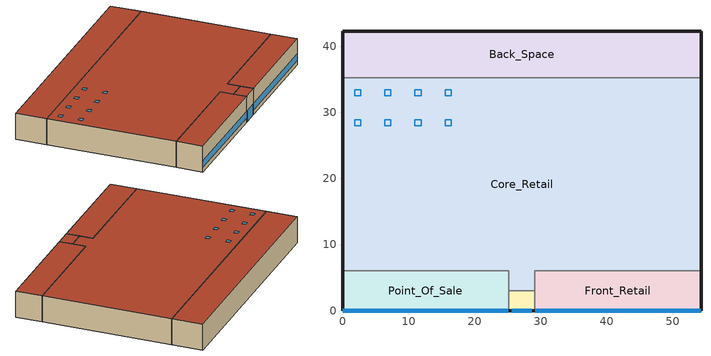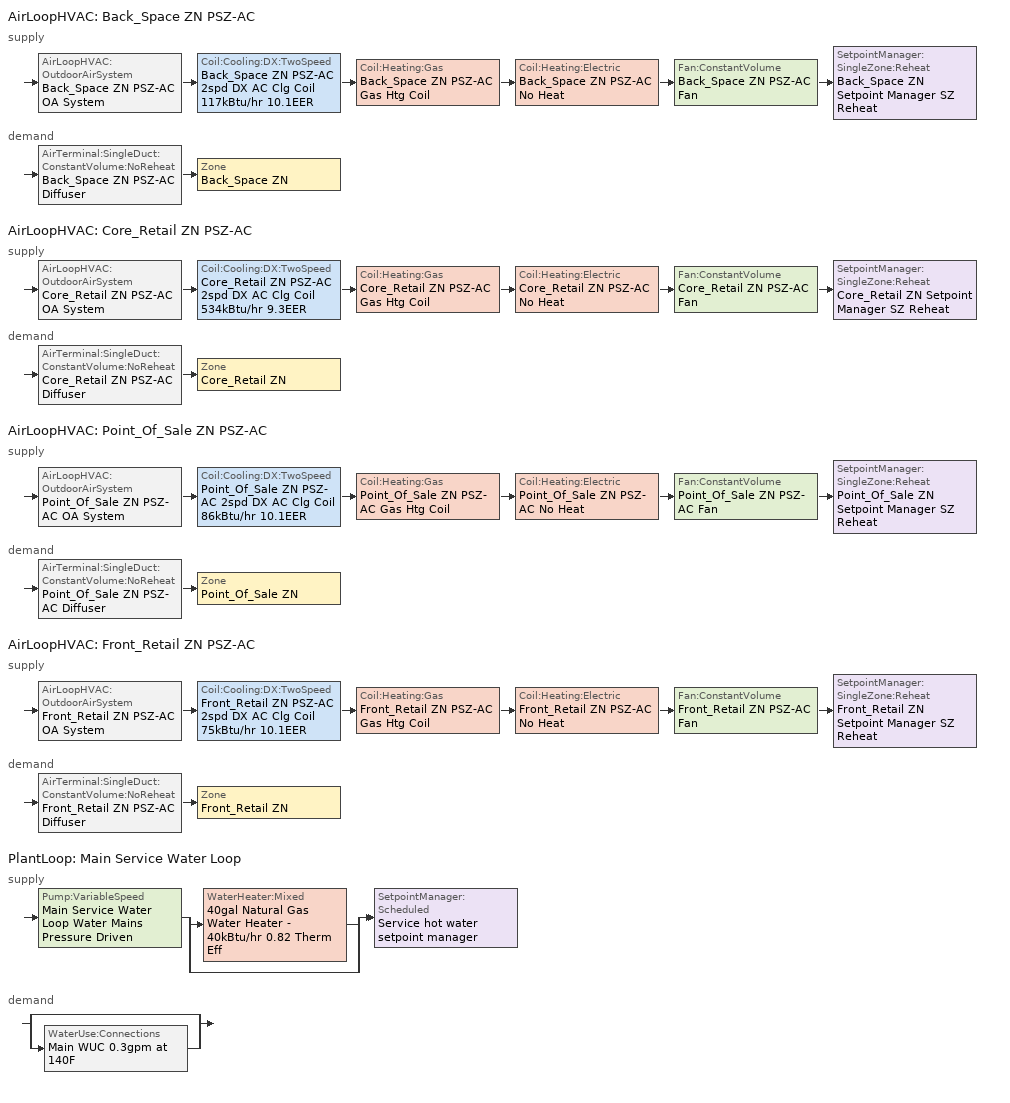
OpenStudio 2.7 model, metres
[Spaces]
Core_Retail
 floor ground: 54.27,35.27 54.27,6 29.14,6 29.14,3 25.14,3 25.14,6 0,6 0,35.27 z0
 wall outside: 0,35.27 0,6 / 54.27,6 54.27,35.27 z0:6.1
 wall to Front_Retail: 29.14,3 29.14,6 54.27,6 z0:6.1
 wall to Front_Entry: 25.14,3 29.14,3 z0:6.1
 wall to Point_Of_Sale: 0,6 25.14,6 25.14,3 z0:6.1
 wall to Back_Space: 54.27,35.27 0,35.27 z0:6.1
 roof outside: 29.14,3 29.14,6 54.27,6 54.27,35.27 0,35.27 0,6 25.14,6 25.14,3 z6.1
 skylight: 11.89,32.53 11.89,33.44 10.97,33.44 10.97,32.53 z6.1; 16.46,32.53 16.46,33.44 15.54,33.44 15.54,32.53 z6.1; 7.32,27.95 7.32,28.87 6.4,28.87 6.4,27.95 z6.1; 11.89,27.95 11.89,28.87 10.97,28.87 10.97,27.95 z6.1; 2.74,32.53 2.74,33.44 1.83,33.44 1.83,32.53 z6.1; 16.46,27.95 16.46,28.87 15.54,28.87 15.54,27.95 z6.1; 7.32,32.53 7.32,33.44 6.4,33.44 6.4,32.53 z6.1; 2.74,27.95 2.74,28.87 1.83,28.87 1.83,27.95 z6.1
Front_Retail
 floor ground: 54.27,6 54.27,0 29.14,0 29.14,6 z0
 wall outside: 29.14,0 54.27,0 54.27,6 z0:6.1
 wall to Front_Entry: 29.14,3 29.14,0 z0:6.1
 window: 29.19,0 54.22,0 z1.14:2.66
 roof outside: 54.27,0 54.27,6 29.14,6 29.14,0 z6.1
Back_Space
 floor ground: 54.27,42.27 54.27,35.27 0,35.27 0,42.27 z0
 wall outside: 54.27,35.27 54.27,42.27 0,42.27 0,35.27 z0:6.1
 roof outside: 54.27,35.27 54.27,42.27 0,42.27 0,35.27 z6.1
Front_Entry
 floor ground: 29.14,3 29.14,0 25.14,0 25.14,3 z0
 wall outside: 25.14,0 29.14,0 z0:6.1
 wall to Point_Of_Sale: 25.14,3 25.14,0 z0:6.1
 window: 25.64,0 28.64,0 z0.05:2.66
 roof outside: 29.14,0 29.14,3 25.14,3 25.14,0 z6.1
Point_Of_Sale
 floor ground: 25.14,6 25.14,0 0,0 0,6 z0
 wall outside: 0,6 0,0 25.14,0 z0:6.1
 window: 0.05,0 25.09,0 z1.14:2.66
 roof outside: 25.14,0 25.14,6 0,6 0,0 z6.1
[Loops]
AirLoopHVAC 'Back_Space ZN PSZ-AC'
 supply: AirLoopHVAC:OutdoorAirSystem 'Back_Space ZN PSZ-AC OA System' > Coil:Cooling:DX:TwoSpeed 'Back_Space ZN PSZ-AC 2spd DX AC Clg Coil 117kBtu/hr 10.1EER' > Coil:Heating:Gas 'Back_Space ZN PSZ-AC Gas Htg Coil' > Coil:Heating:Electric 'Back_Space ZN PSZ-AC No Heat' > Fan:ConstantVolume 'Back_Space ZN PSZ-AC Fan' > SetpointManager:SingleZone:Reheat 'Back_Space ZN Setpoint Manager SZ Reheat'
 demand: AirTerminal:SingleDuct:ConstantVolume:NoReheat 'Back_Space ZN PSZ-AC Diffuser' > Zone 'Back_Space ZN'
AirLoopHVAC 'Core_Retail ZN PSZ-AC'
 supply: AirLoopHVAC:OutdoorAirSystem 'Core_Retail ZN PSZ-AC OA System' > Coil:Cooling:DX:TwoSpeed 'Core_Retail ZN PSZ-AC 2spd DX AC Clg Coil 534kBtu/hr 9.3EER' > Coil:Heating:Gas 'Core_Retail ZN PSZ-AC Gas Htg Coil' > Coil:Heating:Electric 'Core_Retail ZN PSZ-AC No Heat' > Fan:ConstantVolume 'Core_Retail ZN PSZ-AC Fan' > SetpointManager:SingleZone:Reheat 'Core_Retail ZN Setpoint Manager SZ Reheat'
 demand: AirTerminal:SingleDuct:ConstantVolume:NoReheat 'Core_Retail ZN PSZ-AC Diffuser' > Zone 'Core_Retail ZN'
AirLoopHVAC 'Point_Of_Sale ZN PSZ-AC'
 supply: AirLoopHVAC:OutdoorAirSystem 'Point_Of_Sale ZN PSZ-AC OA System' > Coil:Cooling:DX:TwoSpeed 'Point_Of_Sale ZN PSZ-AC 2spd DX AC Clg Coil 86kBtu/hr 10.1EER' > Coil:Heating:Gas 'Point_Of_Sale ZN PSZ-AC Gas Htg Coil' > Coil:Heating:Electric 'Point_Of_Sale ZN PSZ-AC No Heat' > Fan:ConstantVolume 'Point_Of_Sale ZN PSZ-AC Fan' > SetpointManager:SingleZone:Reheat 'Point_Of_Sale ZN Setpoint Manager SZ Reheat'
 demand: AirTerminal:SingleDuct:ConstantVolume:NoReheat 'Point_Of_Sale ZN PSZ-AC Diffuser' > Zone 'Point_Of_Sale ZN'
AirLoopHVAC 'Front_Retail ZN PSZ-AC'
 supply: AirLoopHVAC:OutdoorAirSystem 'Front_Retail ZN PSZ-AC OA System' > Coil:Cooling:DX:TwoSpeed 'Front_Retail ZN PSZ-AC 2spd DX AC Clg Coil 75kBtu/hr 10.1EER' > Coil:Heating:Gas 'Front_Retail ZN PSZ-AC Gas Htg Coil' > Coil:Heating:Electric 'Front_Retail ZN PSZ-AC No Heat' > Fan:ConstantVolume 'Front_Retail ZN PSZ-AC Fan' > SetpointManager:SingleZone:Reheat 'Front_Retail ZN Setpoint Manager SZ Reheat'
 demand: AirTerminal:SingleDuct:ConstantVolume:NoReheat 'Front_Retail ZN PSZ-AC Diffuser' > Zone 'Front_Retail ZN'
PlantLoop 'Main Service Water Loop'
 supply: Pump:VariableSpeed 'Main Service Water Loop Water Mains Pressure Driven' > split
  | WaterHeater:Mixed '40gal Natural Gas Water Heater - 40kBtu/hr 0.82 Therm Eff'
  | bypass
  join > SetpointManager:Scheduled 'Service hot water setpoint manager'
 demand: split
  | bypass
  | WaterUse:Connections 'Main WUC 0.3gpm at 140F'
[Site]
New York-John F Kennedy Intl AP_NY_USA: Latitude {deg}=40.65; Longitude {deg}=-73.8; Time Zone {hr}=-5; Elevation {m}=5; Terrain=City
[Building]
-RetailStandalone-ASHRAE 169-2013-4A created: 2019-04-24 11:03:58 -0700: North Axis {deg}=0; Default Construction Set=90.1-2004 - Retail - ASHRAE 169-2013-4A; Standards Number of Stories=1; Standards Number of Above Ground Stories=1; Standards Building Type=RetailStandalone
[Site:WaterMainsTemperature]
Calculation Method=Correlation; Annual Average Outdoor Air Temperature {C}=12.4667; Maximum Difference In Monthly Average Outdoor Air Temperatures {deltaC}=25.2
[SizingPeriod:DesignDay] Barometric Pressure {Pa}=101241; Sky Clearness=0; Rain Indicator=0; Snow Indicator=0; Day of Month=21; Daylight Saving Time Indicator=0; Humidity Indicating Type=Wetbulb; Dry-Bulb Temperature Range Modifier Type=DefaultMultipliers
Name | Maximum Dry-Bulb Temperature {C} | Daily Dry-Bulb Temperature Range {deltaC} | Humidity Indicating Conditions at Maximum Dry-Bulb | Wind Speed {m/s} | Wind Direction {deg} | Month | Day Type | Solar Model Indicator | ASHRAE Taub | ASHRAE Taud
New.York-John.F.Kennedy.Intl.AP_NY_USA Ann Htg 99.6% Condns DB | -10.7 | 0 | -10.7 | 7.5 | 320 | 1 | WinterDesignDay | ASHRAEClearSky
New.York-John.F.Kennedy.Intl.AP_NY_USA Ann Clg .4% Condns DB=>MWB | 32.1 | 7.4 | 23.1 | 5.6 | 230 | 7 | SummerDesignDay | ASHRAETau | 0.541 | 1.8
[Site:GroundTemperature:BuildingSurface]
20.52, 20.46, 20.52, 20.6, 20.7, 23, 23.38, 23.47, 23.46, 21.15, 20.79, 20.63
[ClimateZones]
Climate Zone Institution Name 1=ASHRAE; Climate Zone Document Name 1=ANSI/ASHRAE Standard 169; Climate Zone Document Year 1=2006; Climate Zone Value 1=4A
[Material:NoMass] Thermal Absorptance=0.9; Solar Absorptance=0.7
Name | Roughness | Thermal Resistance {m2-K/W} | Visible Absorptance
CP02 CARPET PAD | VeryRough | 0.21648 | 0.8
Typical Insulation R-6.78 | Smooth | 1.19347 | 0.7
Typical Carpet Pad | Smooth | 0.21648 | 0.8
Typical Insulation R-4.23 | Smooth | 0.745657 | 0.7
Typical Insulation R-14.76 | Smooth | 2.59864 | 0.7
Typical Insulation R-0.58 | Smooth | 0.101875 | 0.7
Typical Insulation | Smooth | 0.0282222 | 0.7
[Material]
Name | Roughness | Thickness {m} | Conductivity {W/m-K} | Density {kg/m3} | Specific Heat {J/kg-K} | Thermal Absorptance | Solar Absorptance | Visible Absorptance
100mm Normalweight concrete floor | MediumSmooth | 0.1016 | 2.31 | 2322 | 832
G01 13mm gypsum board | Smooth | 0.0127 | 0.16 | 800 | 1090 | 0.9 | 0.7 | 0.5
4 in. Normalweight Concrete Floor | MediumRough | 0.1016 | 2.31 | 2322 | 832 | 0.9 | 0.7 | 0.7
1IN Stucco | Smooth | 0.0253 | 0.6918 | 1858 | 837 | 0.9 | 0.7 | 0.92
8IN CONCRETE HW RefBldg | Rough | 0.2032 | 1.311 | 2240 | 836.8 | 0.9 | 0.7 | 0.7
1/2IN Gypsum | Smooth | 0.0127 | 0.16 | 784.9 | 830 | 0.9 | 0.4 | 0.4
Roof Membrane | VeryRough | 0.0095 | 0.16 | 1121.29 | 1460 | 0.9 | 0.7 | 0.7
Metal Roof Surface; F08 Metal surface | Smooth | 0.0008 | 45.28 | 7824 | 500 | 0.9 | 0.7 | 0.7
6 in. Normalweight Concrete Floor | MediumRough | 0.1524 | 2.31 | 2322 | 832 | 0.9 | 0.7 | 0.7
8 in. Concrete Block Basement Wall | MediumRough | 0.2032 | 1.326 | 1842 | 912 | 0.9 | 0.7 | 0.7
G05 25mm wood | MediumSmooth | 0.0254 | 0.15 | 608 | 1630 | 0.9 | 0.5 | 0.5
Std Wood 6inch | MediumSmooth | 0.15 | 0.12 | 540 | 1210 | 0.9 | 0.7 | 0.7
[DefaultConstructionSet]
90.1-2004 - Retail - ASHRAE 169-2013-4A: Default Exterior Surface Constructions=Default Surface Constructions 1; Default Interior Surface Constructions=Default Surface Constructions 2; Default Ground Contact Surface Constructions=Default Surface Constructions 3; Default Exterior SubSurface Constructions=Default Sub Surface Constructions 1; Default Interior SubSurface Constructions=Default Sub Surface Constructions 2; Interior Partition Construction=Typical Interior Partition
[DefaultSurfaceConstructions]
Name | Floor Construction | Wall Construction | Roof Ceiling Construction
Default Surface Constructions 1 | Typical Insulated Exterior Mass Floor R-9.35 | Typical Insulated Exterior Mass Wall R-6.62 | Typical IEAD Roof R-15.87
Default Surface Constructions 2 | Typical Interior Floor | Typical Interior Wall | Typical Interior Ceiling
Default Surface Constructions 3 | Typical Insulated Carpeted 6in Slab Floor | Typical Insulated Basement Mass Wall
[Construction]
Typical Insulated Exterior Mass Floor R-9.35: Typical Insulation R-6.78, 4 in. Normalweight Concrete Floor, Typical Carpet Pad
Typical Insulated Exterior Mass Wall R-6.62: 1IN Stucco, 8IN CONCRETE HW RefBldg, Typical Insulation R-4.23, 1/2IN Gypsum
Typical IEAD Roof R-15.87: Roof Membrane, Typical Insulation R-14.76, Metal Roof Surface
Typical Interior Floor: 100mm Normalweight concrete floor, CP02 CARPET PAD
Typical Interior Wall: G01 13mm gypsum board, G01 13mm gypsum board
Typical Interior Ceiling: CP02 CARPET PAD, 100mm Normalweight concrete floor
Typical Insulated Carpeted 6in Slab Floor: 6 in. Normalweight Concrete Floor, Typical Carpet Pad
Typical Insulated Basement Mass Wall: 8 in. Concrete Block Basement Wall
U 0.57 SHGC 0.39 Dbl Ref-D Clr 6mm/6mm Air: REF D CLEAR 6MM, AIR 6MM, CLEAR 6MM
Typical Insulated Metal Door R-1.43: F08 Metal surface, Typical Insulation R-0.58
Typical Overhead Door: Typical Insulation
U 1.17 SHGC 0.49 Simple Glazing Skylight U-1.17 SHGC 0.39: U 1.17 SHGC 0.49 Simple Glazing U-1.17 SHGC 0.39
Typical Interior Window: Clear 3mm
Typical Interior Door; Typical Interior Partition: G05 25mm wood
InteriorFurnishings: Std Wood 6inch
[DefaultSubSurfaceConstructions]
Name | Fixed Window Construction | Operable Window Construction | Door Construction | Glass Door Construction | Overhead Door Construction | Skylight Construction | Tubular Daylight Dome Construction | Tubular Daylight Diffuser Construction
Default Sub Surface Constructions 1 | U 0.57 SHGC 0.39 Dbl Ref-D Clr 6mm/6mm Air | U 0.57 SHGC 0.39 Dbl Ref-D Clr 6mm/6mm Air | Typical Insulated Metal Door R-1.43 | U 0.57 SHGC 0.39 Dbl Ref-D Clr 6mm/6mm Air | Typical Overhead Door | U 1.17 SHGC 0.49 Simple Glazing Skylight U-1.17 SHGC 0.39 | Typical Interior Window | Typical Interior Window
Default Sub Surface Constructions 2 | Typical Interior Window | Typical Interior Window | Typical Interior Door
[WindowMaterial:Glazing] Optical Data Type=SpectralAverage; Infrared Transmittance at Normal Incidence=0; Front Side Infrared Hemispherical Emissivity=0.84; Conductivity {W/m-K}=0.9; Dirt Correction Factor for Solar and Visible Transmittance=1; Solar Diffusing=No
Name | Thickness {m} | Solar Transmittance at Normal Incidence | Front Side Solar Reflectance at Normal Incidence | Back Side Solar Reflectance at Normal Incidence | Visible Transmittance at Normal Incidence | Front Side Visible Reflectance at Normal Incidence | Back Side Visible Reflectance at Normal Incidence | Back Side Infrared Hemispherical Emissivity
REF D CLEAR 6MM | 0.006 | 0.429 | 0.308 | 0.379 | 0.334 | 0.453 | 0.505 | 0.82
CLEAR 6MM | 0.006 | 0.775 | 0.071 | 0.071 | 0.881 | 0.08 | 0.08 | 0.84
Clear 3mm | 0.003 | 0.837 | 0.075 | 0.075 | 0.898 | 0.081 | 0.081 | 0.84
[WindowMaterial:Gas]
AIR 6MM: Gas Type=Air; Thickness {m}=0.0063
[WindowMaterial:SimpleGlazingSystem]
U 1.17 SHGC 0.49 Simple Glazing U-1.17 SHGC 0.39: U-Factor {W/m2-K}=6.64357; Solar Heat Gain Coefficient=0.39; Visible Transmittance=0.38
[Space] Building Story=Building Story 1; Part of Total Floor Area=Yes
Name | Space Type | Thermal Zone
Core_Retail | Retail Retail | Core_Retail ZN
Point_Of_Sale | Retail Point_of_Sale | Point_Of_Sale ZN
Front_Retail | Retail Retail | Front_Retail ZN
Back_Space | Retail Back_Space | Back_Space ZN
Front_Entry | Retail Entry | Front_Entry ZN
[BuildingStory]
Building Story 1: Nominal Z Coordinate {m}=0
[SpaceType] Standards Building Type=Retail
Name | Default Schedule Set | Design Specification Outdoor Air Object | Standards Space Type
Retail Back_Space | Retail Back_Space Schedule Set | Retail Back_Space Ventilation | Back_Space
Retail Entry | Retail Entry Schedule Set | Retail Entry Ventilation | Entry
Retail Point_of_Sale | Retail Point_of_Sale Schedule Set | Retail Point_of_Sale Ventilation | Point_of_Sale
Retail Retail | Retail Retail Schedule Set | Retail Retail Ventilation | Retail
[People:Definition] Number of People Calculation Method=People/Area; People per Space Floor Area {person/m2}=0.161459; Fraction Radiant=0.3
Retail Back_Space People Definition; Retail Entry People Definition; Retail Point_of_Sale People Definition; Retail Retail People Definition
[People] Work Efficiency Schedule=Work Efficiency Schedule; Clothing Insulation Schedule=Clothing Schedule; Air Velocity Schedule=Air Velocity Schedule; Multiplier=1
Name | People Definition | Space or SpaceType
Retail Back_Space People | Retail Back_Space People Definition | Retail Back_Space
Retail Entry People | Retail Entry People Definition | Retail Entry
Retail Point_of_Sale People | Retail Point_of_Sale People Definition | Retail Point_of_Sale
Retail Retail People | Retail Retail People Definition | Retail Retail
[Lights:Definition] Design Level Calculation Method=Watts/Area; Fraction Radiant=0.7; Fraction Visible=0.2
Name | Watts per Space Floor Area {W/m2}
Retail Back_Space Lights Definition | 8.61113
Retail Entry Lights Definition | 13.9931
Retail Point_of_Sale Lights Definition; Retail Retail Lights Definition | 18.2986
[Lights] Fraction Replaceable=1
Name | Lights Definition | Space or SpaceType
Retail Back_Space Lights | Retail Back_Space Lights Definition | Retail Back_Space
Retail Entry Lights | Retail Entry Lights Definition | Retail Entry
Retail Point_of_Sale Lights | Retail Point_of_Sale Lights Definition | Retail Point_of_Sale
Retail Retail Lights | Retail Retail Lights Definition | Retail Retail
[ElectricEquipment:Definition] Design Level Calculation Method=Watts/Area; Fraction Radiant=0.5
Name | Watts per Space Floor Area {W/m2}
Retail Back_Space Elec Equip Definition | 8.07293
Retail Entry Elec Equip Definition; Retail Retail Elec Equip Definition | 3.22917
Retail Point_of_Sale Elec Equip Definition | 21.5278
[ElectricEquipment]
Name | Electric Equipment Definition | Space or SpaceType
Retail Back_Space Elec Equip | Retail Back_Space Elec Equip Definition | Retail Back_Space
Retail Entry Elec Equip | Retail Entry Elec Equip Definition | Retail Entry
Retail Point_of_Sale Elec Equip | Retail Point_of_Sale Elec Equip Definition | Retail Point_of_Sale
Retail Retail Elec Equip | Retail Retail Elec Equip Definition | Retail Retail
[DesignSpecification:OutdoorAir] Outdoor Air Method=Sum
Name | Outdoor Air Flow per Person {m3/s-person} | Outdoor Air Flow per Floor Area {m3/s-m2} | Outdoor Air Flow Rate {m3/s} | Outdoor Air Flow Air Changes per Hour {1/hr}
Retail Back_Space Ventilation | 0 | 0.000762 | 0 | 0
Retail Entry Ventilation |  | 0.001524
Retail Point_of_Sale Ventilation; Retail Retail Ventilation | 0 | 0.001524 | 0 | 0
[DefaultScheduleSet] Number of People Schedule=RetailStandalone BLDG_OCC_SCH; People Activity Level Schedule=RetailStandalone ACTIVITY_SCH; Electric Equipment Schedule=RetailStandalone BLDG_EQUIP_SCH; Infiltration Schedule=RetailStandalone INFIL_SCH_PNNL
Name | Lighting Schedule
Retail Back_Space Schedule Set | RetailStandalone BLDG_LIGHT_BACK_SCH
Retail Entry Schedule Set | RetailStandalone BLDG_LIGHT_ENTRY_SCH
Retail Point_of_Sale Schedule Set | RetailStandalone BLDG_LIGHT_FRONT_SCH
Retail Retail Schedule Set | RetailStandalone BLDG_LIGHT_SCH
[ThermostatSetpoint:DualSetpoint] Heating Setpoint Temperature Schedule=RetailStandalone HTGSETP_SCH_NO_OPTIMUM
Name | Cooling Setpoint Temperature Schedule
Retail Back_Space Thermostat 1; Retail Retail Thermostat 1; Retail Retail Thermostat 2; Retail Point_of_Sale Thermostat 1 | RetailStandalone CLGSETP_SCH_NO_SETBACK
Retail Entry Thermostat 1 | RetailStandalone FRONT_ENTRY_COOLING
[SpaceInfiltration:DesignFlowRate] Temperature Term Coefficient=0; Velocity Squared Term Coefficient=0
Name | Space or SpaceType | Schedule | Design Flow Rate Calculation Method | Flow per Exterior Surface Area {m3/s-m2} | Constant Term Coefficient | Velocity Term Coefficient | Design Flow Rate {m3/s}
Back_Space Infiltration | Back_Space | RetailStandalone INFIL_SCH_PNNL | Flow/ExteriorArea | 0.000535981 | 0 | 0.224
Core_Retail Infiltration | Core_Retail | RetailStandalone INFIL_SCH_PNNL | Flow/ExteriorArea | 0.000186919 | 0 | 0.224
Front_Entry Infiltration | Front_Entry | RetailStandalone INFIL_SCH_PNNL | Flow/ExteriorArea | 0.000687095 | 0 | 0.224
Front_Retail Infiltration | Front_Retail | RetailStandalone INFIL_SCH_PNNL | Flow/ExteriorArea | 0.000571294 | 0 | 0.224
Point_Of_Sale Infiltration | Point_Of_Sale | RetailStandalone INFIL_SCH_PNNL | Flow/ExteriorArea | 0.000571294 | 0 | 0.224
Entry door Infiltration | Front_Entry | RetailStandalone INFIL_Door_Opening_SCH | Flow/Space |  | 1 | 0 | 1.41867
[ThermalZone] Use Ideal Air Loads=No
Name | Thermostat
Back_Space ZN | Retail Back_Space Thermostat 1
Core_Retail ZN | Retail Retail Thermostat 1
Front_Entry ZN | Retail Entry Thermostat 1
Front_Retail ZN | Retail Retail Thermostat 2
Point_Of_Sale ZN | Retail Point_of_Sale Thermostat 1
[Sizing:Zone] Zone Cooling Design Supply Air Temperature Input Method=SupplyAirTemperature; Zone Cooling Design Supply Air Temperature Difference {deltaC}=11.11; Zone Heating Design Supply Air Temperature Input Method=SupplyAirTemperature; Zone Heating Design Supply Air Temperature {C}=50; Zone Heating Design Supply Air Temperature Difference {deltaC}=11.11; Zone Cooling Design Supply Air Humidity Ratio {kg-H2O/kg-air}=0.0085; Zone Heating Design Supply Air Humidity Ratio {kg-H2O/kg-air}=0.008; Cooling Design Air Flow Method=DesignDay; Heating Design Air Flow Method=DesignDay; Account for Dedicated Outdoor Air System=No; Dedicated Outdoor Air System Control Strategy=NeutralSupplyAir; Dedicated Outdoor Air Low Setpoint Temperature for Design {C}=autosize; Dedicated Outdoor Air High Setpoint Temperature for Design {C}=autosize
Name | Zone Cooling Design Supply Air Temperature {C}
Back_Space ZN; Core_Retail ZN; Front_Retail ZN; Point_Of_Sale ZN | 12.7778
Front_Entry ZN | 14
[Zone equipment]
Back_Space ZN: Back_Space ZN PSZ-AC Diffuser
Core_Retail ZN: Core_Retail ZN PSZ-AC Diffuser
Front_Entry ZN: Front_Entry ZN Unit Heater
Front_Retail ZN: Front_Retail ZN PSZ-AC Diffuser
Point_Of_Sale ZN: Point_Of_Sale ZN PSZ-AC Diffuser
[AirLoopHVAC] Availability Schedule=RetailStandalone HVACOperationSchd; Design Supply Air Flow Rate {m3/s}=AutoSize
Back_Space ZN PSZ-AC; Core_Retail ZN PSZ-AC; Point_Of_Sale ZN PSZ-AC; Front_Retail ZN PSZ-AC
[Sizing:System] Type of Load to Size On=Sensible; Design Outdoor Air Flow Rate {m3/s}=Autosize; Central Heating Maximum System Air Flow Ratio=1; Preheat Design Temperature {C}=7.22222; Preheat Design Humidity Ratio {kg-H2O/kg-Air}=0.008; Precool Design Temperature {C}=12.7778; Precool Design Humidity Ratio {kg-H2O/kg-Air}=0.008; Central Cooling Design Supply Air Temperature {C}=12.7778; Central Heating Design Supply Air Temperature {C}=50; Sizing Option=Coincident; 100% Outdoor Air in Cooling=No; 100% Outdoor Air in Heating=No; Central Cooling Design Supply Air Humidity Ratio {kg-H2O/kg-Air}=0.0085; Central Heating Design Supply Air Humidity Ratio {kg-H2O/kg-Air}=0.008; Cooling Design Air Flow Method=DesignDay; Cooling Design Air Flow Rate {m3/s}=0; Heating Design Air Flow Method=DesignDay; Heating Design Air Flow Rate {m3/s}=0; System Outdoor Air Method=ZoneSum; Zone Maximum Outdoor Air Fraction=1; Cooling Supply Air Flow Rate Per Floor Area {m3/s-m2}=0.00996765; Cooling Fraction of Autosized Cooling Supply Air Flow Rate=1; Cooling Supply Air Flow Rate Per Unit Cooling Capacity {m3/s-W}=3.94755e-05; Heating Supply Air Flow Rate Per Floor Area {m3/s-m2}=0.00996765; Heating Fraction of Autosized Heating Supply Air Flow Rate=1; Heating Fraction of Autosized Cooling Supply Air Flow Rate=1; Heating Supply Air Flow Rate Per Unit Heating Capacity {m3/s-W}=3.15882e-05; Cooling Design Capacity Method=CoolingDesignCapacity; Cooling Design Capacity {W}=autosize; Cooling Design Capacity Per Floor Area {W/m2}=234.7; Fraction of Autosized Cooling Design Capacity=1; Heating Design Capacity Method=HeatingDesignCapacity; Heating Design Capacity {W}=autosize; Heating Design Capacity Per Floor Area {W/m2}=157; Fraction of Autosized Heating Design Capacity=1; Central Cooling Capacity Control Method=OnOff
Back_Space ZN PSZ-AC; Core_Retail ZN PSZ-AC; Point_Of_Sale ZN PSZ-AC; Front_Retail ZN PSZ-AC
[SetpointManager:SingleZone:Reheat] Minimum Supply Air Temperature {C}=12.7778; Maximum Supply Air Temperature {C}=50
Name | Control Zone | Setpoint Node or NodeList
Back_Space ZN Setpoint Manager SZ Reheat | Back_Space ZN | Back_Space ZN PSZ-AC Supply Outlet Node
Core_Retail ZN Setpoint Manager SZ Reheat | Core_Retail ZN | Core_Retail ZN PSZ-AC Supply Outlet Node
Point_Of_Sale ZN Setpoint Manager SZ Reheat | Point_Of_Sale ZN | Point_Of_Sale ZN PSZ-AC Supply Outlet Node
Front_Retail ZN Setpoint Manager SZ Reheat | Front_Retail ZN | Front_Retail ZN PSZ-AC Supply Outlet Node
[Fan:ConstantVolume] Maximum Flow Rate {m3/s}=AutoSize; Motor In Airstream Fraction=1
Name | Availability Schedule | Fan Total Efficiency | Pressure Rise {Pa} | Motor Efficiency
Back_Space ZN PSZ-AC Fan | RetailStandalone HVACOperationSchd | 0.56875 | 622.722 | 0.875
Core_Retail ZN PSZ-AC Fan | RetailStandalone HVACOperationSchd | 0.5915 | 1110.94 | 0.91
Point_Of_Sale ZN PSZ-AC Fan; Front_Retail ZN PSZ-AC Fan | RetailStandalone HVACOperationSchd | 0.546 | 622.722 | 0.84
Front_Entry ZN UnitHeater Fan | RetailStandalone FrontEntry_FanSched | 0.56875 | 1110.54 | 0.875
[Coil:Heating:Gas] Gas Burner Efficiency=0.8; Nominal Capacity {W}=AutoSize; Parasitic Electric Load {W}=0; Parasitic Gas Load {W}=0
Name | Availability Schedule
Back_Space ZN PSZ-AC Gas Htg Coil; Core_Retail ZN PSZ-AC Gas Htg Coil; Point_Of_Sale ZN PSZ-AC Gas Htg Coil; Front_Retail ZN PSZ-AC Gas Htg Coil | Always On Discrete
Front_Entry ZN UnitHeater Gas Htg Coil | RetailStandalone FrontEntry_FanSched
[Coil:Heating:Electric] Availability Schedule=Always Off Discrete; Efficiency=1; Nominal Capacity {W}=0
Back_Space ZN PSZ-AC No Heat; Core_Retail ZN PSZ-AC No Heat; Point_Of_Sale ZN PSZ-AC No Heat; Front_Retail ZN PSZ-AC No Heat
[Coil:Cooling:DX:TwoSpeed] Availability Schedule=Always On Discrete; Rated High Speed Total Cooling Capacity {W}=Autosize; Rated High Speed Sensible Heat Ratio=Autosize; Rated High Speed Air Flow Rate {m3/s}=Autosize; Total Cooling Capacity Function of Temperature Curve=CoilClgDXQRatio_fTwbToadbSI; Total Cooling Capacity Function of Flow Fraction Curve=CoilClgDXSnglQRatio_fCFMRatio; Energy Input Ratio Function of Temperature Curve=CoilClgDXEIRRatio_fTwbToadbSI; Energy Input Ratio Function of Flow Fraction Curve=CoilClgDXSnglEIRRatio_fCFMRatio; Part Load Fraction Correlation Curve=CoilClgDXEIRRatio_fQFrac; Rated Low Speed Total Cooling Capacity {W}=Autosize; Rated Low Speed Sensible Heat Ratio=0.69; Low Speed Total Cooling Capacity Function of Temperature Curve=CoilClgDXQRatio_fTwbToadbSI; Low Speed Energy Input Ratio Function of Temperature Curve=CoilClgDXEIRRatio_fTwbToadbSI; Condenser Type=AirCooled; High Speed Evaporative Condenser Effectiveness=0; High Speed Evaporative Condenser Air Flow Rate {m3/s}=Autosize; High Speed Evaporative Condenser Pump Rated Power Consumption {W}=Autosize; Low Speed Evaporative Condenser Effectiveness=0; Low Speed Evaporative Condenser Air Flow Rate {m3/s}=Autosize; Low Speed Evaporative Condenser Pump Rated Power Consumption {W}=Autosize; Basin Heater Capacity {W/K}=10; Basin Heater Setpoint Temperature {C}=2
Name | Rated High Speed COP {W/W} | Rated Low Speed COP {W/W}
Back_Space ZN PSZ-AC 2spd DX AC Clg Coil 117kBtu/hr 10.1EER; Point_Of_Sale ZN PSZ-AC 2spd DX AC Clg Coil 86kBtu/hr 10.1EER; Front_Retail ZN PSZ-AC 2spd DX AC Clg Coil 75kBtu/hr 10.1EER | 3.49917 | 3.49917
Core_Retail ZN PSZ-AC 2spd DX AC Clg Coil 534kBtu/hr 9.3EER | 3.23281 | 3.23281
[Controller:OutdoorAir] Minimum Outdoor Air Flow Rate {m3/s}=autosize; Maximum Outdoor Air Flow Rate {m3/s}=Autosize; Economizer Control Type=NoEconomizer; Economizer Control Action Type=ModulateFlow; Economizer Maximum Limit Dry-Bulb Temperature {C}=28; Economizer Maximum Limit Enthalpy {J/kg}=64000; Lockout Type=LockoutWithCompressor; Minimum Limit Type=FixedMinimum; Minimum Outdoor Air Schedule=Always On Discrete; High Humidity Control=No; Heat Recovery Bypass Control Type=BypassWhenWithinEconomizerLimits
Name | Controller Mechanical Ventilation
Back_Space ZN PSZ-AC OA System Controller | Controller Mechanical Ventilation 1
Core_Retail ZN PSZ-AC OA System Controller | Controller Mechanical Ventilation 2
Point_Of_Sale ZN PSZ-AC OA System Controller | Controller Mechanical Ventilation 3
Front_Retail ZN PSZ-AC OA System Controller | Controller Mechanical Ventilation 4
[Controller:MechanicalVentilation] Availability Schedule=Always On Discrete; System Outdoor Air Method=ZoneSum
Controller Mechanical Ventilation 1; Controller Mechanical Ventilation 2; Controller Mechanical Ventilation 3; Controller Mechanical Ventilation 4
[AirLoopHVAC:OutdoorAirSystem]
Name | Controller
Back_Space ZN PSZ-AC OA System | Back_Space ZN PSZ-AC OA System Controller
Core_Retail ZN PSZ-AC OA System | Core_Retail ZN PSZ-AC OA System Controller
Point_Of_Sale ZN PSZ-AC OA System | Point_Of_Sale ZN PSZ-AC OA System Controller
Front_Retail ZN PSZ-AC OA System | Front_Retail ZN PSZ-AC OA System Controller
[AvailabilityManager:NightCycle] Control Type=CycleOnAny; Thermostat Tolerance {deltaC}=1; Cycling Run Time {s}=1800
Availability Manager Night Cycle 1; Availability Manager Night Cycle 2; Availability Manager Night Cycle 3; Availability Manager Night Cycle 4
[AirTerminal:SingleDuct:ConstantVolume:NoReheat] Availability Schedule=Always On Discrete; Maximum Air Flow Rate {m3/s}=AutoSize
Back_Space ZN PSZ-AC Diffuser; Core_Retail ZN PSZ-AC Diffuser; Point_Of_Sale ZN PSZ-AC Diffuser; Front_Retail ZN PSZ-AC Diffuser
[ZoneHVAC:UnitHeater]
Front_Entry ZN Unit Heater: Availability Schedule=RetailStandalone FrontEntry_FanSched; Supply Air Fan=Front_Entry ZN UnitHeater Fan; Maximum Supply Air Flow Rate {m3/s}=autosize; Fan Control Type=OnOff; Heating Coil=Front_Entry ZN UnitHeater Gas Htg Coil; Minimum Hot Water Flow Rate {m3/s}=0; Heating Convergence Tolerance=0.001
[InternalMass:Definition]
Internal Mass Definition 1: Construction=InteriorFurnishings; Design Level Calculation Method=SurfaceArea/Area; Surface Area per Space Floor Area=2
[InternalMass] Internal Mass Definition=Internal Mass Definition 1; Multiplier=1
Name | Space or SpaceType
Core_Retail Mass | Core_Retail
Back_Space Mass | Back_Space
Front_Retail Mass | Front_Retail
Point_Of_Sale Mass | Point_Of_Sale
[PlantLoop]
Main Service Water Loop: Glycol Concentration=0; Maximum Loop Temperature {C}=60; Minimum Loop Temperature {C}=10; Plant Loop Volume {m3}=Autocalculate; Load Distribution Scheme=Optimal
[Sizing:Plant]
Main Service Water Loop: Loop Type=Heating; Design Loop Exit Temperature {C}=60; Loop Design Temperature Difference {deltaC}=5; Sizing Option=NonCoincident; Zone Timesteps in Averaging Window=1; Coincident Sizing Factor Mode=None
[SetpointManager:Scheduled]
Service hot water setpoint manager: Control Variable=Temperature; Schedule=Service Water Loop Temp - 140F; Setpoint Node or NodeList=Main Service Water Loop Supply Outlet Node
[Pump:VariableSpeed]
Main Service Water Loop Water Mains Pressure Driven: Rated Pump Head {Pa}=0.001; Motor Efficiency=0.825; Pump Control Type=Continuous; Skin Loss Radiative Fraction=0.5; Design Power Sizing Method=PowerPerFlowPerPressure; Design Electric Power per Unit Flow Rate {W/(m3/s)}=348701.1; Design Shaft Power per Unit Flow Rate per Unit Head {W-s/m3-Pa}=1.28205; Design Minimum Flow Rate Fraction=0
[WaterHeater:Mixed]
40gal Natural Gas Water Heater - 40kBtu/hr 0.82 Therm Eff: Tank Volume {m3}=0.151416; Setpoint Temperature Schedule=Service Water Loop Temp - 140F; Deadband Temperature Difference {deltaC}=2; Maximum Temperature Limit {C}=60; Heater Control Type=Cycle; Heater Maximum Capacity {W}=11722.8; Heater Fuel Type=NaturalGas; Heater Thermal Efficiency=0.82; Off Cycle Parasitic Fuel Consumption Rate {W}=1862; Off Cycle Parasitic Fuel Type=NaturalGas; Off Cycle Parasitic Heat Fraction to Tank=0; On Cycle Parasitic Fuel Consumption Rate {W}=1862; On Cycle Parasitic Fuel Type=NaturalGas; On Cycle Parasitic Heat Fraction to Tank=0; Ambient Temperature Indicator=ThermalZone; Ambient Temperature Thermal Zone=Back_Space ZN; Off Cycle Loss Coefficient to Ambient Temperature {W/K}=5.47501; On Cycle Loss Coefficient to Ambient Temperature {W/K}=5.47501; Use Side Effectiveness=1; Source Side Effectiveness=1; Use Side Design Flow Rate {m3/s}=autosize; Source Side Design Flow Rate {m3/s}=autosize; Indirect Water Heating Recovery Time {hr}=1.5; Source Side Flow Control Mode=IndirectHeatPrimarySetpoint
[WaterUse:Connections]
Main WUC 0.3gpm at 140F: Water Use Equipment Name 1=Main Service Water Use 0.3gpm at 140F
[WaterUse:Equipment:Definition]
Main Service Water Use Def 0.3gpm: Peak Flow Rate {m3/s}=1.89271e-05; Target Temperature Schedule=Mixed Water At Faucet Temp - 140F; Sensible Fraction Schedule=Fraction Sensible - 0.2; Latent Fraction Schedule=Fraction Latent - 0.05
[WaterUse:Equipment]
Main Service Water Use 0.3gpm at 140F: Water Use Equipment Definition=Main Service Water Use Def 0.3gpm; Flow Rate Fraction Schedule=RetailStandalone BLDG_SWH_SCH
[Exterior:Lights:Definition]
Name | Design Level {W}
Occ Sensing Exterior Lights Def | 7322
NonDimming Exterior Lights Def | 0
[Exterior:Lights] Control Option=AstronomicalClock
Name | Exterior Lights Definition | Schedule
Occ Sensing Exterior Lights Def | Occ Sensing Exterior Lights Def | RetailStandalone Exterior_Lgt_ALWAYS_ON
NonDimming Exterior Lights Def | NonDimming Exterior Lights Def | RetailStandalone Exterior_lighting_schedule_a
[EnergyManagementSystem:Sensor]
OAT: Output Variable or Output Meter Index Key=Environment; Output Variable or Output Meter=Site Outdoor Air Drybulb Temperature
[EnergyManagementSystem:Actuator] Actuated Component Type=Schedule:Year; Actuated Component Control Type=Schedule Value
Name | Actuated Component
CoreRetailZNPSZACHtgSch0 | RetailStandalone HTGSETP_SCH_NO_OPTIMUM
CoreRetailZNPSZACClgSch0 | RetailStandalone CLGSETP_SCH_NO_SETBACK
[EnergyManagementSystem:Program]
CoreRetailZNPSZACOptimumStartProg0: IF DaylightSavings==0 && DayOfWeek>1 && Hour==5 && OAT<23.9 && OAT>1.7; SET CoreRetailZNPSZACClgSch0 = 29.4; SET CoreRetailZNPSZACHtgSch0 = 15.6; ELSEIF DaylightSavings==0 && DayOfWeek==1 && Hour==7 && OAT<23.9 && OAT>1.7; SET CoreRetailZNPSZACClgSch0 = 29.4; SET CoreRetailZNPSZACHtgSch0 = 15.6; ELSEIF DaylightSavings==1 && DayOfWeek>1 && Hour==4 && OAT<23.9 && OAT>1.7; SET CoreRetailZNPSZACClgSch0 = 29.4; SET CoreRetailZNPSZACHtgSch0 = 15.6; ELSEIF DaylightSavings==1 && DayOfWeek==1 && Hour==6 && OAT<23.9 && OAT>1.7; SET CoreRetailZNPSZACClgSch0 = 29.4; SET CoreRetailZNPSZACHtgSch0 = 15.6; ELSE; SET CoreRetailZNPSZACClgSch0 = NULL; SET CoreRetailZNPSZACHtgSch0 = NULL; ENDIF
[EnergyManagementSystem:ProgramCallingManager]
CoreRetailZNPSZACOptimumStartCallingManager0: BeginTimestepBeforePredictor; CoreRetailZNPSZACOptimumStartProg0
[Schedule:Ruleset]
Name | Default Day Schedule | Summer Design Day Schedule | Winter Design Day Schedule
Clothing Schedule | Clothing Schedule Default Winter Clothes
Air Velocity Schedule | Air Velocity Schedule Default
Work Efficiency Schedule | Work Efficiency Schedule Default
RetailStandalone BLDG_OCC_SCH | RetailStandalone BLDG_OCC_SCH Default | RetailStandalone BLDG_OCC_SCH Summer Design Day | RetailStandalone BLDG_OCC_SCH Winter Design Day
RetailStandalone ACTIVITY_SCH | RetailStandalone ACTIVITY_SCH Default | RetailStandalone ACTIVITY_SCH Summer Design Day | RetailStandalone ACTIVITY_SCH Winter Design Day
RetailStandalone BLDG_LIGHT_BACK_SCH | RetailStandalone BLDG_LIGHT_BACK_SCH Default | RetailStandalone BLDG_LIGHT_BACK_SCH Summer Design Day | RetailStandalone BLDG_LIGHT_BACK_SCH Winter Design Day
RetailStandalone BLDG_EQUIP_SCH | RetailStandalone BLDG_EQUIP_SCH Default | RetailStandalone BLDG_EQUIP_SCH Summer Design Day | RetailStandalone BLDG_EQUIP_SCH Winter Design Day
RetailStandalone INFIL_SCH_PNNL | RetailStandalone INFIL_SCH_PNNL Default | RetailStandalone INFIL_SCH_PNNL Summer Design Day | RetailStandalone INFIL_SCH_PNNL Winter Design Day
RetailStandalone HTGSETP_SCH_NO_OPTIMUM | RetailStandalone HTGSETP_SCH_NO_OPTIMUM Default | RetailStandalone HTGSETP_SCH_NO_OPTIMUM Summer Design Day | RetailStandalone HTGSETP_SCH_NO_OPTIMUM Winter Design Day
RetailStandalone CLGSETP_SCH_NO_SETBACK | RetailStandalone CLGSETP_SCH_NO_SETBACK Default | RetailStandalone CLGSETP_SCH_NO_SETBACK Summer Design Day | RetailStandalone CLGSETP_SCH_NO_SETBACK Winter Design Day
RetailStandalone BLDG_LIGHT_ENTRY_SCH | RetailStandalone BLDG_LIGHT_ENTRY_SCH Default | RetailStandalone BLDG_LIGHT_ENTRY_SCH Summer Design Day | RetailStandalone BLDG_LIGHT_ENTRY_SCH Winter Design Day
RetailStandalone FRONT_ENTRY_COOLING | RetailStandalone FRONT_ENTRY_COOLING Default | RetailStandalone FRONT_ENTRY_COOLING Summer Design Day | RetailStandalone FRONT_ENTRY_COOLING Winter Design Day
RetailStandalone BLDG_LIGHT_FRONT_SCH | RetailStandalone BLDG_LIGHT_FRONT_SCH Default | RetailStandalone BLDG_LIGHT_FRONT_SCH Summer Design Day | RetailStandalone BLDG_LIGHT_FRONT_SCH Winter Design Day
RetailStandalone BLDG_LIGHT_SCH | RetailStandalone BLDG_LIGHT_SCH Default | RetailStandalone BLDG_LIGHT_SCH Summer Design Day | RetailStandalone BLDG_LIGHT_SCH Winter Design Day
RetailStandalone HVACOperationSchd | RetailStandalone HVACOperationSchd Default | RetailStandalone HVACOperationSchd Summer Design Day | RetailStandalone HVACOperationSchd Winter Design Day
RetailStandalone FrontEntry_FanSched | RetailStandalone FrontEntry_FanSched Default | RetailStandalone FrontEntry_FanSched Summer Design Day | RetailStandalone FrontEntry_FanSched Winter Design Day
RetailStandalone INFIL_Door_Opening_SCH | RetailStandalone INFIL_Door_Opening_SCH Default | RetailStandalone INFIL_Door_Opening_SCH Summer Design Day | RetailStandalone INFIL_Door_Opening_SCH Winter Design Day
Service Water Loop Temp - 140F | Service Water Loop Temp - 140F Default
Fraction Sensible - 0.2 | Fraction Sensible - 0.2 Default
Fraction Latent - 0.05 | Fraction Latent - 0.05 Default
Mixed Water At Faucet Temp - 140F | Mixed Water At Faucet Temp - 140F Default
RetailStandalone BLDG_SWH_SCH | RetailStandalone BLDG_SWH_SCH Default | RetailStandalone BLDG_SWH_SCH Summer Design Day | RetailStandalone BLDG_SWH_SCH Winter Design Day
RetailStandalone Exterior_Lgt_ALWAYS_ON | RetailStandalone Exterior_Lgt_ALWAYS_ON Default | RetailStandalone Exterior_Lgt_ALWAYS_ON Summer Design Day | RetailStandalone Exterior_Lgt_ALWAYS_ON Winter Design Day
RetailStandalone Exterior_lighting_schedule_a | RetailStandalone Exterior_lighting_schedule_a Default | RetailStandalone Exterior_lighting_schedule_a Summer Design Day | RetailStandalone Exterior_lighting_schedule_a Winter Design Day
[Schedule:Day]
Clothing Schedule Default Winter Clothes; RetailStandalone BLDG_OCC_SCH Summer Design Day; RetailStandalone BLDG_LIGHT_BACK_SCH Summer Design Day; RetailStandalone BLDG_EQUIP_SCH Summer Design Day; RetailStandalone BLDG_LIGHT_ENTRY_SCH Summer Design Day; RetailStandalone BLDG_LIGHT_FRONT_SCH Summer Design Day; RetailStandalone BLDG_LIGHT_SCH Summer Design Day; RetailStandalone FrontEntry_FanSched Default; RetailStandalone FrontEntry_FanSched Winter Design Day; RetailStandalone FrontEntry_FanSched Summer Design Day; RetailStandalone Exterior_Lgt_ALWAYS_ON Default; RetailStandalone Exterior_Lgt_ALWAYS_ON Winter Design Day; RetailStandalone Exterior_Lgt_ALWAYS_ON Summer Design Day: 24, 0, 1
Clothing Schedule Summer Clothes: 24, 0, 0.5
Air Velocity Schedule Default; Fraction Sensible - 0.2 Default: 24, 0, 0.2
Work Efficiency Schedule Default; RetailStandalone BLDG_OCC_SCH Winter Design Day; RetailStandalone BLDG_LIGHT_BACK_SCH Winter Design Day; RetailStandalone BLDG_EQUIP_SCH Winter Design Day; RetailStandalone BLDG_LIGHT_ENTRY_SCH Winter Design Day; RetailStandalone BLDG_LIGHT_FRONT_SCH Winter Design Day; RetailStandalone BLDG_LIGHT_SCH Winter Design Day: 24, 0, 0
RetailStandalone BLDG_OCC_SCH Default: 9, 0, 0, 10, 0, 0.1, 12, 0, 0.2, 17, 0, 0.4, 18, 0, 0.2, 19, 0, 0.1, 24, 0, 0
RetailStandalone BLDG_OCC_SCH Sat Day: 7, 0, 0, 8, 0, 0.1, 9, 0, 0.2, 10, 0, 0.5, 11, 0, 0.6, 17, 0, 0.8, 18, 0, 0.6, 21, 0, 0.2, 22, 0, 0.1, 24, 0, 0
RetailStandalone BLDG_OCC_SCH Wkdy Day: 7, 0, 0, 8, 0, 0.1, 9, 0, 0.2, 11, 0, 0.5, 15, 0, 0.7, 16, 0, 0.8, 17, 0, 0.7, 19, 0, 0.5, 21, 0, 0.3, 24, 0, 0
RetailStandalone ACTIVITY_SCH Default; RetailStandalone ACTIVITY_SCH Winter Design Day; RetailStandalone ACTIVITY_SCH Summer Design Day: 24, 0, 120
RetailStandalone BLDG_LIGHT_BACK_SCH Default; RetailStandalone BLDG_LIGHT_ENTRY_SCH Default; RetailStandalone BLDG_LIGHT_FRONT_SCH Default; RetailStandalone BLDG_LIGHT_SCH Default: 9, 0, 0.05, 10, 0, 0.1, 12, 0, 0.4, 17, 0, 0.6, 18, 0, 0.4, 19, 0, 0.2, 24, 0, 0.05
RetailStandalone BLDG_LIGHT_BACK_SCH Sat Day; RetailStandalone BLDG_LIGHT_ENTRY_SCH Sat Day; RetailStandalone BLDG_LIGHT_FRONT_SCH Sat Day; RetailStandalone BLDG_LIGHT_SCH Sat Day: 7, 0, 0.05, 8, 0, 0.1, 9, 0, 0.3, 10, 0, 0.6, 18, 0, 0.9, 19, 0, 0.5, 21, 0, 0.3, 22, 0, 0.1, 24, 0, 0.05
RetailStandalone BLDG_LIGHT_BACK_SCH Wkdy Day; RetailStandalone BLDG_LIGHT_ENTRY_SCH Wkdy Day; RetailStandalone BLDG_LIGHT_FRONT_SCH Wkdy Day; RetailStandalone BLDG_LIGHT_SCH Wkdy Day: 7, 0, 0.05, 8, 0, 0.2, 9, 0, 0.4, 18, 0, 0.9, 21, 0, 0.5, 22, 0, 0.2, 24, 0, 0.05
RetailStandalone BLDG_EQUIP_SCH Default: 9, 0, 0.15, 10, 0, 0.3, 12, 0, 0.6, 17, 0, 0.8, 18, 0, 0.6, 19, 0, 0.4, 24, 0, 0.15
RetailStandalone BLDG_EQUIP_SCH Sat Day: 7, 0, 0.15, 8, 0, 0.3, 9, 0, 0.5, 10, 0, 0.8, 18, 0, 0.9, 19, 0, 0.7, 21, 0, 0.5, 22, 0, 0.3, 24, 0, 0.15
RetailStandalone BLDG_EQUIP_SCH Wkdy Day: 7, 0, 0.2, 8, 0, 0.4, 9, 0, 0.6, 19, 0, 0.9, 21, 0, 0.7, 24, 0, 0.2
RetailStandalone INFIL_SCH_PNNL Default: 8, 0, 1, 19, 0, 0.25, 24, 0, 1
RetailStandalone INFIL_SCH_PNNL Summer Design Day; RetailStandalone INFIL_SCH_PNNL SmrDsn|Wkdy Day: 6, 0, 1, 21, 0, 0.25, 24, 0, 1
RetailStandalone INFIL_SCH_PNNL Winter Design Day; RetailStandalone INFIL_SCH_PNNL WntrDsn|Sat Day: 6, 0, 1, 22, 0, 0.25, 24, 0, 1
RetailStandalone HTGSETP_SCH_NO_OPTIMUM Default: 7, 0, 15.56, 19, 0, 21.11, 24, 0, 15.56
RetailStandalone HTGSETP_SCH_NO_OPTIMUM Sat Day: 5, 0, 15.56, 22, 0, 21.11, 24, 0, 15.56
RetailStandalone HTGSETP_SCH_NO_OPTIMUM Summer Design Day: 24, 0, 15.56
RetailStandalone HTGSETP_SCH_NO_OPTIMUM Wkdy Day: 5, 0, 15.56, 21, 0, 21.11, 24, 0, 15.56
RetailStandalone HTGSETP_SCH_NO_OPTIMUM Winter Design Day: 6, 0, 15.56, 7, 0, 18.33, 21, 0, 21.11, 24, 0, 15.56
RetailStandalone CLGSETP_SCH_NO_SETBACK Default; RetailStandalone CLGSETP_SCH_NO_SETBACK Default|Sat|Wkdy Day: 24, 0, 23.89
RetailStandalone CLGSETP_SCH_NO_SETBACK Summer Design Day: 6, 0, 29.44, 7, 0, 26.67, 21, 0, 23.89, 24, 0, 29.44
RetailStandalone CLGSETP_SCH_NO_SETBACK Winter Design Day: 24, 0, 29.44
RetailStandalone FRONT_ENTRY_COOLING Default; RetailStandalone FRONT_ENTRY_COOLING Winter Design Day; RetailStandalone FRONT_ENTRY_COOLING Summer Design Day: 24, 0, 100
RetailStandalone HVACOperationSchd Default: 8, 0, 0, 19, 0, 1, 24, 0, 0
RetailStandalone HVACOperationSchd Summer Design Day; RetailStandalone HVACOperationSchd SmrDsn|Wkdy Day: 6, 0, 0, 21, 0, 1, 24, 0, 0
RetailStandalone HVACOperationSchd Winter Design Day; RetailStandalone HVACOperationSchd WntrDsn|Sat Day: 6, 0, 0, 22, 0, 1, 24, 0, 0
RetailStandalone INFIL_Door_Opening_SCH Default; RetailStandalone INFIL_Door_Opening_SCH Winter Design Day; RetailStandalone INFIL_Door_Opening_SCH Summer Design Day: 8, 0, 0, 12, 0, 0.144, 18, 0, 1, 20, 0, 0.144, 24, 0, 0
Service Water Loop Temp - 140F Default; Mixed Water At Faucet Temp - 140F Default: 24, 0, 60
Fraction Latent - 0.05 Default: 24, 0, 0.05
RetailStandalone BLDG_SWH_SCH Default: 9, 0, 0, 10, 0, 0.14, 11, 0, 0.29, 12, 0, 0.31, 14, 0, 0.36, 15, 0, 0.34, 16, 0, 0.35, 17, 0, 0.37, 18, 0, 0.34, 19, 0, 0.25, 24, 0, 0
RetailStandalone BLDG_SWH_SCH Summer Design Day; RetailStandalone BLDG_SWH_SCH SmrDsn|Wkdy Day: 7, 0, 0, 8, 0, 0.15, 9, 0, 0.23, 10, 0, 0.32, 11, 0, 0.41, 12, 0, 0.57, 13, 0, 0.62, 14, 0, 0.61, 15, 0, 0.5, 16, 0, 0.45, 17, 0, 0.46, 18, 0, 0.47, 19, 0, 0.42, 20, 0, 0.34, 21, 0, 0.33, 24, 0, 0
RetailStandalone BLDG_SWH_SCH Winter Design Day; RetailStandalone BLDG_SWH_SCH WntrDsn|Sat Day: 7, 0, 0, 8, 0, 0.2, 9, 0, 0.24, 10, 0, 0.27, 11, 0, 0.42, 12, 0, 0.54, 13, 0, 0.59, 14, 0, 0.6, 15, 0, 0.49, 16, 0, 0.48, 17, 0, 0.47, 18, 0, 0.46, 19, 0, 0.44, 20, 0, 0.36, 21, 0, 0.29, 22, 0, 0.22, 24, 0, 0
RetailStandalone Exterior_lighting_schedule_a Default; RetailStandalone Exterior_lighting_schedule_a Winter Design Day; RetailStandalone Exterior_lighting_schedule_a Summer Design Day: 6, 0, 0, 24, 0, 1
[Schedule:Rule] Date Specification Type=DateRange; Start Day=1
Name | Schedule Ruleset | Rule Order | Day Schedule | Start Month | End Month | End Day | Apply Saturday | Apply Monday | Apply Tuesday | Apply Wednesday | Apply Thursday | Apply Friday
Schedule Rule 1 | Clothing Schedule | 0 | Clothing Schedule Summer Clothes | 5 | 9 | 30
Schedule Rule 2 | RetailStandalone BLDG_OCC_SCH | 1 | RetailStandalone BLDG_OCC_SCH Sat Day | 1 | 12 | 31 | Yes
Schedule Rule 3 | RetailStandalone BLDG_OCC_SCH | 0 | RetailStandalone BLDG_OCC_SCH Wkdy Day | 1 | 12 | 31 |  | Yes | Yes | Yes | Yes | Yes
Schedule Rule 4 | RetailStandalone BLDG_LIGHT_BACK_SCH | 1 | RetailStandalone BLDG_LIGHT_BACK_SCH Sat Day | 1 | 12 | 31 | Yes
Schedule Rule 5 | RetailStandalone BLDG_LIGHT_BACK_SCH | 0 | RetailStandalone BLDG_LIGHT_BACK_SCH Wkdy Day | 1 | 12 | 31 |  | Yes | Yes | Yes | Yes | Yes
Schedule Rule 6 | RetailStandalone BLDG_EQUIP_SCH | 1 | RetailStandalone BLDG_EQUIP_SCH Sat Day | 1 | 12 | 31 | Yes
Schedule Rule 7 | RetailStandalone BLDG_EQUIP_SCH | 0 | RetailStandalone BLDG_EQUIP_SCH Wkdy Day | 1 | 12 | 31 |  | Yes | Yes | Yes | Yes | Yes
Schedule Rule 8 | RetailStandalone INFIL_SCH_PNNL | 1 | RetailStandalone INFIL_SCH_PNNL SmrDsn|Wkdy Day | 1 | 12 | 31 |  | Yes | Yes | Yes | Yes | Yes
Schedule Rule 9 | RetailStandalone INFIL_SCH_PNNL | 0 | RetailStandalone INFIL_SCH_PNNL WntrDsn|Sat Day | 1 | 12 | 31 | Yes
Schedule Rule 10 | RetailStandalone HTGSETP_SCH_NO_OPTIMUM | 1 | RetailStandalone HTGSETP_SCH_NO_OPTIMUM Sat Day | 1 | 12 | 31 | Yes
Schedule Rule 11 | RetailStandalone HTGSETP_SCH_NO_OPTIMUM | 0 | RetailStandalone HTGSETP_SCH_NO_OPTIMUM Wkdy Day | 1 | 12 | 31 |  | Yes | Yes | Yes | Yes | Yes
Schedule Rule 12 | RetailStandalone CLGSETP_SCH_NO_SETBACK | 0 | RetailStandalone CLGSETP_SCH_NO_SETBACK Default|Sat|Wkdy Day | 1 | 12 | 31 | Yes | Yes | Yes | Yes | Yes | Yes
Schedule Rule 13 | RetailStandalone BLDG_LIGHT_ENTRY_SCH | 1 | RetailStandalone BLDG_LIGHT_ENTRY_SCH Sat Day | 1 | 12 | 31 | Yes
Schedule Rule 14 | RetailStandalone BLDG_LIGHT_ENTRY_SCH | 0 | RetailStandalone BLDG_LIGHT_ENTRY_SCH Wkdy Day | 1 | 12 | 31 |  | Yes | Yes | Yes | Yes | Yes
Schedule Rule 15 | RetailStandalone BLDG_LIGHT_FRONT_SCH | 1 | RetailStandalone BLDG_LIGHT_FRONT_SCH Sat Day | 1 | 12 | 31 | Yes
Schedule Rule 16 | RetailStandalone BLDG_LIGHT_FRONT_SCH | 0 | RetailStandalone BLDG_LIGHT_FRONT_SCH Wkdy Day | 1 | 12 | 31 |  | Yes | Yes | Yes | Yes | Yes
Schedule Rule 17 | RetailStandalone BLDG_LIGHT_SCH | 1 | RetailStandalone BLDG_LIGHT_SCH Sat Day | 1 | 12 | 31 | Yes
Schedule Rule 18 | RetailStandalone BLDG_LIGHT_SCH | 0 | RetailStandalone BLDG_LIGHT_SCH Wkdy Day | 1 | 12 | 31 |  | Yes | Yes | Yes | Yes | Yes
Schedule Rule 19 | RetailStandalone HVACOperationSchd | 1 | RetailStandalone HVACOperationSchd SmrDsn|Wkdy Day | 1 | 12 | 31 |  | Yes | Yes | Yes | Yes | Yes
Schedule Rule 20 | RetailStandalone HVACOperationSchd | 0 | RetailStandalone HVACOperationSchd WntrDsn|Sat Day | 1 | 12 | 31 | Yes
Schedule Rule 23 | RetailStandalone BLDG_SWH_SCH | 1 | RetailStandalone BLDG_SWH_SCH SmrDsn|Wkdy Day | 1 | 12 | 31 |  | Yes | Yes | Yes | Yes | Yes
Schedule Rule 24 | RetailStandalone BLDG_SWH_SCH | 0 | RetailStandalone BLDG_SWH_SCH WntrDsn|Sat Day | 1 | 12 | 31 | Yes
[Schedule:Constant]
Name | Value
Always On Discrete | 1
Always Off Discrete | 0
[Curve:Biquadratic] Minimum Value of x=13.89; Maximum Value of x=25; Minimum Value of y=23.89; Maximum Value of y=46.11; Minimum Curve Output=0.77
Name | Coefficient1 Constant | Coefficient2 x | Coefficient3 x**2 | Coefficient4 y | Coefficient5 y**2 | Coefficient6 x*y | Maximum Curve Output
CoilClgDXQRatio_fTwbToadbSI | 0.86779 | 0.014245 | 0.000554 | -0.007569 | 3.2e-005 | -0.000191 | 1.29
CoilClgDXEIRRatio_fTwbToadbSI | 0.116709 | 0.028458 | -0.000411 | 0.021422 | 0.000162 | -0.00068 | 1.33
[Curve:Quadratic]
Name | Coefficient1 Constant | Coefficient2 x | Coefficient3 x**2 | Minimum Value of x | Maximum Value of x
CoilClgDXSnglQRatio_fCFMRatio | 0.8 | 0.2 | 0 | 0.5 | 1.5
CoilClgDXSnglEIRRatio_fCFMRatio | 1.156 | -0.1816 | 0.0256 | 0 | 1
[Curve:Cubic]
CoilClgDXEIRRatio_fQFrac: Coefficient1 Constant=0; Coefficient2 x=5.1091; Coefficient3 x**2=-8.5515; Coefficient4 x**3=4.4744; Minimum Value of x=0.7; Maximum Value of x=1
